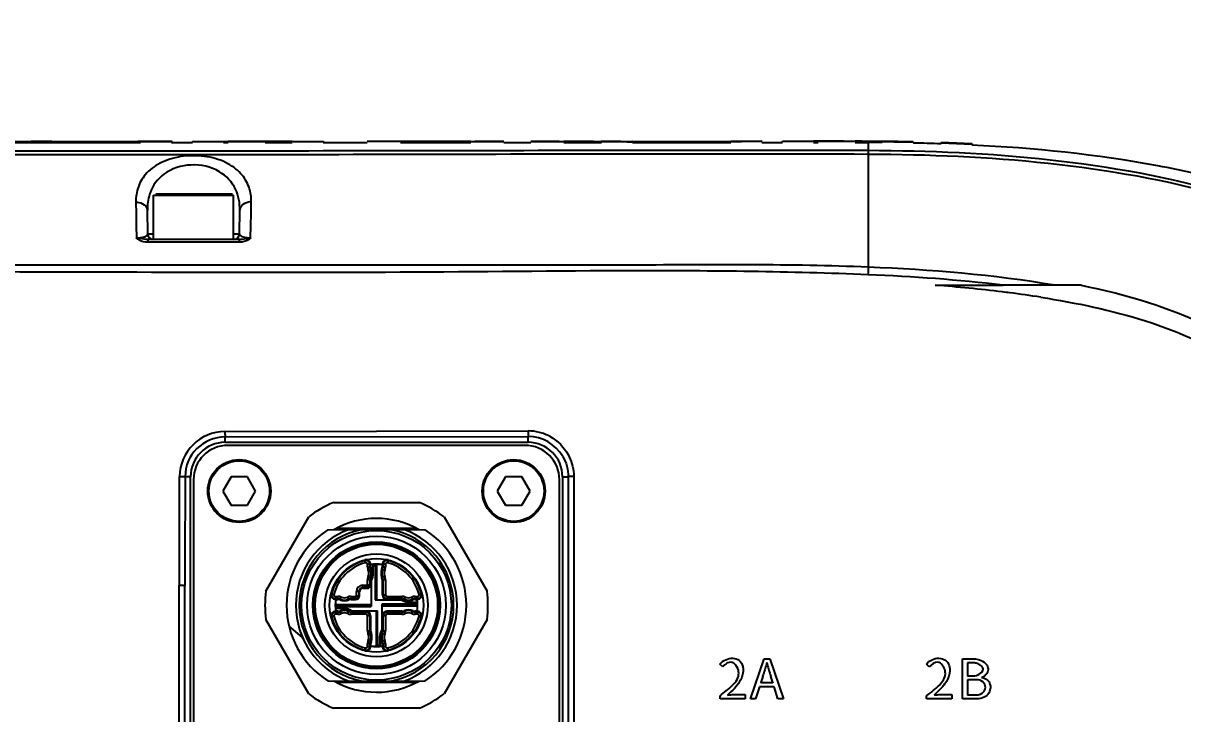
# Model space of a CAD drawing. Header units: millimetres. Extents: x 5828 to 6704, y 123 to 421.
# Drawn here: x 6415.59 to 6422.35, y 198.94 to 202.97 of the extents above; entities that cross this region are included whole.
import ezdxf
from ezdxf import colors
from ezdxf.entities.mleader import LeaderData, LeaderLine
from ezdxf.math import Vec2, Vec3

# ---------------------------------------------------------------- set-up
doc = ezdxf.new("R2010")
doc.units = ezdxf.units.MM
for name, color, linetype in [('外形图', 7, 'Continuous'), ('多重引线', 7, 'Continuous'), ('尺寸标注', 7, 'Continuous')]:
    doc.layers.add(name, color=color, linetype=linetype)
doc.styles.add('微软雅黑', font='msyh.ttc', dxfattribs={"height": 1.5})
doc.dimstyles.new('尺寸标注_1_15比例', dxfattribs={"dimtxt": 1.5, "dimasz": 1.25, "dimexe": 0.5, "dimexo": 0.4, "dimgap": 0.5, "dimtad": 1, "dimdec": 1, "dimlfac": 15, "dimdsep": 46, "dimtxsty": '微软雅黑', "dimcen": 0.09, "dimadec": 0, "dimazin": 0, "dimtp": 0.01, "dimtm": 0.01, "dimtfac": 1, "dimtdec": 1, "dimtofl": 0, "dimtmove": 0, "dimatfit": 3, "dimfxl": 1, "dimtolj": 1, "dimarcsym": 0})

# ---------------------------------------------------------------- blocks, each defined once
blk = doc.blocks.new('*D947')
at = {"layer": 'Defpoints', "color": 0}
for p in [(6399.9777, 202.2806), (6416.5734, 202.2806), (6416.5224, 194.271)]:
    blk.add_point(p, dxfattribs=at)
at = {"layer": '尺寸标注', "color": 0, "lineweight": -2}
for p, q in [((6416.1734, 202.2806), (6399.4777, 202.2806)), ((6399.9777, 195.521), (6399.9777, 201.0306)), ((6416.1224, 194.271), (6399.4777, 194.271))]:
    blk.add_line(p, q, dxfattribs=at)
at = {"layer": '尺寸标注', "color": 0}
for points in [[(6400.1861, 201.0306), (6399.7694, 201.0306), (6399.9777, 202.2806)], [(6399.7694, 195.521), (6400.1861, 195.521), (6399.9777, 194.271)]]:
    blk.add_solid(points, dxfattribs=at)
at = {"layer": '尺寸标注', "color": 0, "insert": (6398.6987, 198.2758), "char_height": 1.5, "attachment_point": 5, "rotation": 90, "style": '微软雅黑'}
blk.add_mtext('\\A1;\\A1;120', dxfattribs=at)

msp = doc.modelspace()

# ---------------------------------------------------------------- linework, layer by layer
at = {"layer": '外形图'}
for p, q in [((6415.5379, 202.2764), (6416.2714, 202.2765)), ((6416.2714, 202.2831), (6416.4515, 202.2832)), ((6416.4515, 202.2765), (6416.5734, 202.2765)), ((6416.5734, 202.2806), (6416.5734, 202.2832)), ((6416.5734, 202.2832), (6416.9968, 202.2832)), ((6416.7553, 202.2806), (6416.5734, 202.2806)), ((6416.7553, 202.2832), (6416.7553, 202.2806)), ((6416.7553, 202.2765), (6416.7823, 202.2765)), ((6416.9968, 202.2766), (6417.1546, 202.2766)), ((6417.1593, 202.2811), (6417.0337, 202.2823)), ((6417.1546, 202.2832), (6417.3365, 202.2833)), ((6417.1546, 202.2829), (6417.1546, 202.2832)), ((6417.3365, 202.2807), (6417.2376, 202.2807)), ((6417.3365, 202.2833), (6417.3365, 202.2807)), ((6417.3365, 202.2766), (6417.5917, 202.2766)), ((6417.5917, 202.2833), (6417.8021, 202.2833)), ((6417.7864, 202.2833), (6417.8305, 202.2832)), ((6418.0812, 202.2832), (6417.7864, 202.2832)), ((6417.7864, 202.2766), (6418.0599, 202.2766)), ((6417.8021, 202.2833), (6417.8305, 202.2832)), ((6417.8305, 202.2832), (6417.8747, 202.2829)), ((6417.8747, 202.2829), (6417.9188, 202.2824)), ((6418.1683, 202.2807), (6417.9647, 202.2807)), ((6418.0599, 202.2766), (6418.1963, 202.2766)), ((6418.1962, 202.2813), (6418.1683, 202.2807)), ((6418.1962, 202.2812), (6418.1683, 202.2807)), ((6418.1963, 202.2832), (6418.3892, 202.2832)), ((6418.3892, 202.2765), (6418.5459, 202.2764)), ((6418.5459, 202.2831), (6418.7388, 202.283)), ((6418.7388, 202.2763), (6418.9581, 202.2763)), ((6418.9704, 202.2804), (6418.7668, 202.2805)), ((6419.0702, 202.2815), (6418.956, 202.2829)), ((6418.9581, 202.2829), (6419.1385, 202.2829)), ((6419.0784, 202.2829), (6419.1385, 202.2829)), ((6419.6305, 202.2825), (6419.7157, 202.2834)), ((6419.7116, 202.2835), (6419.8929, 202.2837)), ((6419.8941, 202.2837), (6419.7746, 202.2821)), ((6419.8929, 202.277), (6420.013, 202.2772)), ((6419.9329, 202.2771), (6420.013, 202.2772)), ((6420.013, 202.2838), (6420.1343, 202.2839)), ((6420.013, 202.2813), (6420.013, 202.2838)), ((6420.1949, 202.2813), (6420.013, 202.2813)), ((6420.0737, 202.2839), (6420.1343, 202.2839)), ((6420.1343, 202.2839), (6420.1949, 202.2838)), ((6420.1949, 202.2838), (6420.1949, 202.2813)), ((6420.2218, 202.2838), (6420.1949, 202.2838)), ((6420.1949, 202.2772), (6420.2218, 202.2772)), ((6420.2218, 202.2838), (6420.4364, 202.2834)), ((6420.5139, 202.2818), (6420.4169, 202.2829)), ((6420.4363, 202.2768), (6420.5138, 202.2765)), ((6420.488, 202.2766), (6420.5138, 202.2765)), ((6420.5138, 202.2752), (6420.5136, 202.2289)), ((6420.5138, 202.2831), (6420.5139, 202.2818)), ((6420.5138, 202.2765), (6420.5138, 202.2764)), ((6420.7762, 202.2799), (6420.7762, 202.2773)), ((6420.9378, 202.2728), (6420.9378, 202.2755)), ((6421.1185, 202.268), (6421.1185, 202.2653)), ((6420.5138, 202.2071), (6420.5138, 201.549)), ((6422.2006, 202.1403), (6422.2006, 202.1403)), ((6416.244, 201.9283), (6416.2451, 201.8614)), ((6416.3471, 201.7098), (6416.3471, 201.9698)), ((6416.3471, 201.9698), (6416.8138, 201.9698)), ((6416.3611, 201.9765), (6416.8071, 201.9765)), ((6416.8138, 201.7098), (6416.8138, 201.9698)), ((6416.9155, 201.8622), (6416.9167, 201.9297)), ((6416.2451, 201.8614), (6416.2462, 201.7921)), ((6416.3132, 201.7426), (6416.3108, 201.8798)), ((6416.8477, 201.7426), (6416.8501, 201.881)), ((6416.9142, 201.7924), (6416.9155, 201.8622)), ((6416.2462, 201.7921), (6416.2474, 201.7205)), ((6416.9129, 201.7203), (6416.9142, 201.7924)), ((6416.3132, 201.7426), (6416.3471, 201.7426)), ((6416.8138, 201.7426), (6416.8477, 201.7426)), ((6416.3465, 201.6946), (6416.3136, 201.6946)), ((6416.3465, 201.6946), (6416.3136, 201.6946)), ((6416.8468, 201.7098), (6416.3139, 201.7098)), ((6416.8144, 201.6948), (6416.3465, 201.6946)), ((6416.8466, 201.6948), (6416.8144, 201.6948)), ((6416.8466, 201.6948), (6416.8144, 201.6948)), ((6420.9043, 201.4431), (6421.2997, 201.4431)), ((6421.7548, 201.4431), (6421.2997, 201.4431)), ((6416.7635, 200.5901), (6418.5302, 200.5935)), ((6416.7638, 200.5584), (6418.5304, 200.5602)), ((6416.7638, 200.5271), (6416.7638, 200.5584)), ((6416.7638, 200.5271), (6418.5304, 200.5271)), ((6418.5132, 200.5092), (6416.7799, 200.5092)), ((6418.5304, 200.5271), (6418.5304, 200.5602)), ((6416.4975, 199.6931), (6416.4976, 200.3274)), ((6416.5632, 200.3265), (6416.5311, 200.3265)), ((6416.5632, 197.2265), (6416.5632, 200.3265)), ((6416.5799, 200.3092), (6416.5799, 197.2426)), ((6416.7987, 200.3254), (6416.7509, 200.2426)), ((6416.8944, 200.3254), (6416.7987, 200.3254)), ((6416.9422, 200.2426), (6416.8944, 200.3254)), ((6418.3987, 200.3254), (6418.3509, 200.2426)), ((6418.4944, 200.3254), (6418.3987, 200.3254)), ((6418.5422, 200.2426), (6418.4944, 200.3254)), ((6418.7132, 197.2426), (6418.7132, 200.3092)), ((6418.731, 200.3265), (6418.731, 197.2265)), ((6418.731, 200.3265), (6418.7643, 200.3265)), ((6418.7644, 200.3265), (6418.7643, 197.2265)), ((6416.7509, 200.2426), (6416.7987, 200.1597)), ((6416.8944, 200.1597), (6416.9422, 200.2426)), ((6418.3509, 200.2426), (6418.3987, 200.1597)), ((6418.4944, 200.1597), (6418.5422, 200.2426)), ((6417.3965, 200.1759), (6417.8965, 200.1759)), ((6416.7987, 200.1597), (6416.8944, 200.1597)), ((6418.3987, 200.1597), (6418.4944, 200.1597)), ((6417.0019, 199.6594), (6417.2519, 200.0924)), ((6418.0411, 200.0924), (6418.2911, 199.6594)), ((6417.3631, 200.0168), (6417.6465, 200.0192)), ((6417.4137, 200.0259), (6417.8794, 200.0259)), ((6417.6465, 200.0192), (6417.93, 200.0168)), ((6417.5824, 199.8242), (6417.5782, 199.8406)), ((6417.7149, 199.8406), (6417.7106, 199.8242)), ((6417.5946, 199.8008), (6417.5946, 199.8147)), ((6417.6115, 199.8147), (6417.5946, 199.8147)), ((6417.5946, 199.8008), (6417.6123, 199.8008)), ((6417.5985, 199.7815), (6417.6148, 199.7883)), ((6417.6079, 199.8147), (6417.6079, 199.8008)), ((6417.6115, 199.8147), (6417.6115, 199.8008)), ((6417.6117, 199.8132), (6417.6121, 199.8128)), ((6417.6121, 199.8128), (6417.6123, 199.8127)), ((6417.6123, 199.8008), (6417.6123, 199.8127)), ((6417.6275, 199.7626), (6417.6275, 199.8092)), ((6417.6275, 199.8092), (6417.6492, 199.8092)), ((6417.6275, 199.7626), (6417.6281, 199.7626)), ((6417.6281, 199.7626), (6417.6281, 199.8092)), ((6417.6399, 199.8092), (6417.6399, 199.6076)), ((6417.6492, 199.6076), (6417.6492, 199.8092)), ((6417.6782, 199.7883), (6417.6946, 199.7815)), ((6417.6808, 199.8127), (6417.6813, 199.8132)), ((6417.6808, 199.8127), (6417.6808, 199.8008)), ((6417.6808, 199.8008), (6417.6985, 199.8008)), ((6417.6815, 199.8008), (6417.6815, 199.8147)), ((6417.6985, 199.8147), (6417.6815, 199.8147)), ((6417.6851, 199.8008), (6417.6851, 199.8147)), ((6417.6985, 199.8147), (6417.6985, 199.8008)), ((6416.5299, 197.2265), (6416.5299, 199.6923)), ((6417.5665, 199.6928), (6417.5665, 199.6751)), ((6417.5665, 199.6928), (6417.5915, 199.6928)), ((6417.5915, 199.6751), (6417.5915, 199.6928)), ((6417.5946, 199.6959), (6417.5946, 199.7243)), ((6417.6123, 199.7243), (6417.5946, 199.7243)), ((6417.5946, 199.6959), (6417.6123, 199.6959)), ((6417.5985, 199.7437), (6417.6148, 199.7368)), ((6417.6079, 199.7243), (6417.6079, 199.6959)), ((6417.6115, 199.7243), (6417.6115, 199.6959)), ((6417.6123, 199.6959), (6417.6123, 199.7243)), ((6417.6149, 199.7221), (6417.6149, 199.5692)), ((6417.6946, 199.7437), (6417.6782, 199.7368)), ((6417.6808, 199.7243), (6417.6808, 199.6376)), ((6417.6985, 199.7243), (6417.6808, 199.7243)), ((6417.6815, 199.6376), (6417.6815, 199.7243)), ((6417.6851, 199.6376), (6417.6851, 199.7243)), ((6417.6985, 199.7243), (6417.6985, 199.6376)), ((6417.3819, 199.6442), (6417.3983, 199.64)), ((6417.4077, 199.6278), (6417.4077, 199.6109)), ((6417.4077, 199.6278), (6417.4216, 199.6278)), ((6417.4216, 199.6101), (6417.4216, 199.6278)), ((6417.4341, 199.6076), (6417.441, 199.624)), ((6417.4788, 199.624), (6417.4856, 199.6076)), ((6417.4981, 199.6278), (6417.4981, 199.6101)), ((6417.4981, 199.6278), (6417.5265, 199.6278)), ((6417.5265, 199.6101), (6417.5265, 199.6278)), ((6417.5296, 199.6309), (6417.5296, 199.6559)), ((6417.5473, 199.6559), (6417.5296, 199.6559)), ((6417.5296, 199.6309), (6417.5473, 199.6309)), ((6417.5429, 199.6559), (6417.5429, 199.6309)), ((6417.5465, 199.6559), (6417.5465, 199.6309)), ((6417.5473, 199.6309), (6417.5473, 199.6559)), ((6417.5915, 199.6795), (6417.5665, 199.6795)), ((6417.5915, 199.6759), (6417.5665, 199.6759)), ((6417.5665, 199.6751), (6417.5915, 199.6751)), ((6417.6808, 199.6376), (6417.6985, 199.6376)), ((6417.7082, 199.6278), (6417.7082, 199.6101)), ((6417.7082, 199.6278), (6417.7949, 199.6278)), ((6417.7949, 199.6101), (6417.7949, 199.6278)), ((6417.8075, 199.6076), (6417.8143, 199.624)), ((6417.8521, 199.624), (6417.8589, 199.6076)), ((6417.8715, 199.6278), (6417.8715, 199.6101)), ((6417.8715, 199.6278), (6417.8854, 199.6278)), ((6417.8854, 199.6109), (6417.8854, 199.6278)), ((6417.8948, 199.64), (6417.9112, 199.6442)), ((6417.4216, 199.6145), (6417.4077, 199.6145)), ((6417.4216, 199.6109), (6417.4077, 199.6109)), ((6417.4098, 199.6101), (6417.4093, 199.6107)), ((6417.4098, 199.6101), (6417.4216, 199.6101)), ((6417.4132, 199.5786), (6417.4132, 199.5569)), ((6417.6149, 199.5786), (6417.4132, 199.5786)), ((6417.4132, 199.5692), (6417.6149, 199.5692)), ((6417.4599, 199.5575), (6417.4132, 199.5575)), ((6417.4599, 199.5569), (6417.4132, 199.5569)), ((6417.4599, 199.5569), (6417.4599, 199.5575)), ((6417.5265, 199.6145), (6417.4981, 199.6145)), ((6417.5265, 199.6109), (6417.4981, 199.6109)), ((6417.4981, 199.6101), (6417.5265, 199.6101)), ((6417.6399, 199.6076), (6417.7927, 199.6076)), ((6417.6782, 199.5826), (6417.6782, 199.4297)), ((6417.8799, 199.5826), (6417.6782, 199.5826)), ((6417.6782, 199.5732), (6417.8799, 199.5732)), ((6417.7949, 199.6145), (6417.7082, 199.6145)), ((6417.7949, 199.6109), (6417.7082, 199.6109)), ((6417.7082, 199.6101), (6417.7949, 199.6101)), ((6417.8332, 199.5949), (6417.8332, 199.5943)), ((6417.8332, 199.5949), (6417.8799, 199.5949)), ((6417.8332, 199.5943), (6417.8799, 199.5943)), ((6417.8854, 199.6145), (6417.8715, 199.6145)), ((6417.8854, 199.6109), (6417.8715, 199.6109)), ((6417.8715, 199.6101), (6417.8833, 199.6101)), ((6417.8799, 199.5949), (6417.8799, 199.5732)), ((6417.8835, 199.6103), (6417.8833, 199.6101)), ((6417.8838, 199.6107), (6417.8835, 199.6103)), ((6417.2519, 199.0594), (6417.0019, 199.4924)), ((6417.3983, 199.5118), (6417.3819, 199.5076)), ((6417.4077, 199.5409), (6417.4077, 199.524)), ((6417.4077, 199.5409), (6417.4216, 199.5409)), ((6417.4077, 199.5373), (6417.4216, 199.5373)), ((6417.4216, 199.524), (6417.4077, 199.524)), ((6417.4093, 199.5411), (6417.4096, 199.5415)), ((6417.4096, 199.5415), (6417.4098, 199.5417)), ((6417.4216, 199.5417), (6417.4098, 199.5417)), ((6417.4216, 199.524), (6417.4216, 199.5417)), ((6417.441, 199.5278), (6417.4341, 199.5442)), ((6417.4788, 199.5278), (6417.4856, 199.5442)), ((6417.4981, 199.5417), (6417.4981, 199.524)), ((6417.5849, 199.5417), (6417.4981, 199.5417)), ((6417.4981, 199.5409), (6417.5849, 199.5409)), ((6417.4981, 199.5373), (6417.5849, 199.5373)), ((6417.5849, 199.524), (6417.4981, 199.524)), ((6417.5003, 199.5442), (6417.6532, 199.5442)), ((6417.5849, 199.524), (6417.5849, 199.5417)), ((6417.5946, 199.4275), (6417.5946, 199.5142)), ((6417.6123, 199.5142), (6417.5946, 199.5142)), ((6417.6079, 199.5142), (6417.6079, 199.4275)), ((6417.6115, 199.5142), (6417.6115, 199.4275)), ((6417.6123, 199.4275), (6417.6123, 199.5142)), ((6417.6439, 199.5442), (6417.6439, 199.3426)), ((6417.6532, 199.3426), (6417.6532, 199.5442)), ((6417.6808, 199.5142), (6417.6808, 199.4275)), ((6417.6985, 199.5142), (6417.6808, 199.5142)), ((6417.6815, 199.4275), (6417.6815, 199.5142)), ((6417.6851, 199.4275), (6417.6851, 199.5142)), ((6417.6985, 199.5142), (6417.6985, 199.4275)), ((6417.7082, 199.5417), (6417.7082, 199.524)), ((6417.7949, 199.5417), (6417.7082, 199.5417)), ((6417.7082, 199.5409), (6417.7949, 199.5409)), ((6417.7082, 199.5373), (6417.7949, 199.5373)), ((6417.7949, 199.524), (6417.7082, 199.524)), ((6417.7949, 199.524), (6417.7949, 199.5417)), ((6417.8143, 199.5278), (6417.8075, 199.5442)), ((6417.8521, 199.5278), (6417.8589, 199.5442)), ((6417.8715, 199.5417), (6417.8715, 199.524)), ((6417.8833, 199.5417), (6417.8715, 199.5417)), ((6417.8715, 199.5409), (6417.8854, 199.5409)), ((6417.8715, 199.5373), (6417.8854, 199.5373)), ((6417.8854, 199.524), (6417.8715, 199.524)), ((6417.8833, 199.5417), (6417.8838, 199.5411)), ((6417.8854, 199.524), (6417.8854, 199.5409)), ((6417.9112, 199.5076), (6417.8948, 199.5118)), ((6418.2911, 199.4924), (6418.0411, 199.0594)), ((6417.1366, 199.4548), (6417.2117, 199.3895)), ((6417.5946, 199.4275), (6417.6123, 199.4275)), ((6417.6808, 199.4275), (6417.6985, 199.4275)), ((6417.5985, 199.4081), (6417.6148, 199.415)), ((6417.5985, 199.3703), (6417.6148, 199.3635)), ((6417.665, 199.3892), (6417.665, 199.3426)), ((6417.6655, 199.3892), (6417.665, 199.3892)), ((6417.6655, 199.3892), (6417.6655, 199.3426)), ((6417.6782, 199.415), (6417.6946, 199.4081)), ((6417.6946, 199.3703), (6417.6782, 199.3635)), ((6417.5782, 199.3112), (6417.5824, 199.3276)), ((6417.5946, 199.3371), (6417.5946, 199.351)), ((6417.6123, 199.351), (6417.5946, 199.351)), ((6417.5946, 199.3371), (6417.6115, 199.3371)), ((6417.6079, 199.351), (6417.6079, 199.3371)), ((6417.6115, 199.351), (6417.6115, 199.3371)), ((6417.6123, 199.3391), (6417.6117, 199.3386)), ((6417.6123, 199.3391), (6417.6123, 199.351)), ((6417.6439, 199.3426), (6417.6655, 199.3426)), ((6417.6808, 199.351), (6417.6808, 199.3391)), ((6417.6985, 199.351), (6417.6808, 199.351)), ((6417.6809, 199.339), (6417.6808, 199.3391)), ((6417.6813, 199.3386), (6417.6809, 199.339)), ((6417.6815, 199.3371), (6417.6815, 199.351)), ((6417.6815, 199.3371), (6417.6985, 199.3371)), ((6417.6851, 199.3371), (6417.6851, 199.351)), ((6417.6985, 199.351), (6417.6985, 199.3371)), ((6417.7106, 199.3276), (6417.7149, 199.3112)), ((6419.6648, 199.2167), (6419.6479, 199.2332)), ((6419.8271, 199.0298), (6419.9063, 199.2631)), ((6419.9063, 199.2631), (6419.9065, 199.2624)), ((6419.9063, 199.2631), (6419.9282, 199.2631)), ((6419.9222, 199.2416), (6419.9224, 199.2408)), ((6419.9282, 199.2631), (6419.9391, 199.2631)), ((6419.9391, 199.2631), (6420.0184, 199.0298)), ((6419.9391, 199.2631), (6419.9393, 199.2624)), ((6420.8693, 199.2167), (6420.8525, 199.2332)), ((6421.0625, 199.0298), (6421.0625, 199.2631)), ((6421.0625, 199.2631), (6421.0626, 199.2624)), ((6421.0625, 199.2631), (6421.1088, 199.2631)), ((6421.0921, 199.2399), (6421.0921, 199.1638)), ((6421.1161, 199.2399), (6421.0921, 199.2399)), ((6421.1088, 199.2631), (6421.1319, 199.2631)), ((6421.1281, 199.2399), (6421.1161, 199.2399)), ((6421.1319, 199.2631), (6421.132, 199.2624)), ((6419.7564, 199.1964), (6419.7562, 199.1972)), ((6419.8984, 199.1603), (6419.8907, 199.1365)), ((6419.9576, 199.1247), (6419.9464, 199.1603)), ((6420.9617, 199.1931), (6420.9615, 199.1938)), ((6421.0921, 199.1638), (6421.0922, 199.1631)), ((6421.0921, 199.1638), (6421.1152, 199.1638)), ((6421.1152, 199.1638), (6421.1268, 199.1638)), ((6421.1268, 199.1638), (6421.1269, 199.1631)), ((6421.1739, 199.1546), (6421.1741, 199.1539)), ((6421.183, 199.2044), (6421.1829, 199.2051)), ((6417.3631, 199.135), (6417.6465, 199.1326)), ((6417.8794, 199.1259), (6417.4137, 199.1259)), ((6417.6465, 199.1326), (6417.93, 199.135)), ((6419.8796, 199.1011), (6419.857, 199.0298)), ((6419.908, 199.1011), (6419.8796, 199.1011)), ((6419.8907, 199.1365), (6419.8869, 199.1247)), ((6419.8869, 199.1247), (6419.8871, 199.1239)), ((6419.8869, 199.1247), (6419.934, 199.1247)), ((6419.9649, 199.1011), (6419.908, 199.1011)), ((6419.934, 199.1247), (6419.9576, 199.1247)), ((6419.9576, 199.1247), (6419.9578, 199.1239)), ((6419.9872, 199.0298), (6419.9649, 199.1011)), ((6421.0921, 199.1412), (6421.0921, 199.0534)), ((6421.1328, 199.1412), (6421.0921, 199.1412)), ((6421.196, 199.1041), (6421.1959, 199.1048)), ((6419.6492, 199.0298), (6419.6492, 199.047)), ((6419.6492, 199.047), (6419.6494, 199.0463)), ((6419.6931, 199.0298), (6419.6492, 199.0298)), ((6419.6931, 199.0527), (6419.6933, 199.052)), ((6419.7959, 199.0298), (6419.6931, 199.0298)), ((6419.7313, 199.055), (6419.7315, 199.0542)), ((6419.7313, 199.055), (6419.7959, 199.055)), ((6419.7959, 199.055), (6419.7959, 199.0298)), ((6419.857, 199.0298), (6419.8271, 199.0298)), ((6420.0184, 199.0298), (6419.9872, 199.0298)), ((6420.8537, 199.0298), (6420.8537, 199.047)), ((6420.8537, 199.047), (6420.8539, 199.0463)), ((6420.8977, 199.0298), (6420.8537, 199.0298)), ((6420.8977, 199.0527), (6420.8978, 199.052)), ((6421.0005, 199.0298), (6420.8977, 199.0298)), ((6420.9359, 199.055), (6420.936, 199.0542)), ((6420.9359, 199.055), (6421.0005, 199.055)), ((6421.0005, 199.055), (6421.0005, 199.0298)), ((6421.0873, 199.0298), (6421.0625, 199.0298)), ((6421.137, 199.0298), (6421.0873, 199.0298)), ((6421.0921, 199.0534), (6421.0922, 199.0527)), ((6421.0921, 199.0534), (6421.1193, 199.0534)), ((6421.1193, 199.0534), (6421.1328, 199.0534)), ((6421.1328, 199.0534), (6421.1329, 199.0529)), ((6417.8965, 198.9759), (6417.3965, 198.9759))]:
    msp.add_line(p, q, dxfattribs=at)
for points in [[(6419.0702, 202.2815), (6418.9773, 202.2825), (6418.9581, 202.2829)], [(6419.6305, 202.2825), (6419.6837, 202.283), (6419.7124, 202.2833), (6419.7116, 202.2835)], [(6419.7116, 202.2835), (6419.7721, 202.2836), (6419.8325, 202.2836)], [(6419.8929, 202.2837), (6419.8701, 202.2832), (6419.7746, 202.2821)], [(6420.1949, 202.2813), (6420.1343, 202.2813), (6420.0737, 202.2813), (6420.013, 202.2813)], [(6420.2218, 202.2838), (6420.2934, 202.2837), (6420.3649, 202.2836), (6420.4364, 202.2834)]]:
    msp.add_lwpolyline(points, dxfattribs=at)
for centre, radius in [((6416.8465, 200.2426), 0.1833), ((6416.8465, 200.2426), 0.1767), ((6418.4465, 200.2426), 0.1833), ((6418.4465, 200.2426), 0.1767), ((6417.6465, 199.5759), 0.4367), ((6417.6465, 199.5759), 0.4042), ((6417.6465, 199.5759), 0.3706), ((6417.6465, 199.5759), 0.3661), ((6417.6465, 199.5759), 0.3633), ((6417.6465, 199.5759), 0.3567), ((6417.6465, 199.5759), 0.3), ((6417.6465, 199.5759), 0.2733)]:
    msp.add_circle(centre, radius, dxfattribs=at)
for centre, radius, start, end in [((6416.0442, 146.4205), 55.8627, 90.29675, 90.42159), ((6415.981, 251.1699), 48.8895, 269.59239, 270.20931), ((6416.787, 169.7206), 32.5626, 89.56584, 90.0082), ((6417.0012, 169.4902), 32.793, 89.73194, 90.00771), ((6417.5919, 191.8148), 10.4684, 89.15584, 90.00107), ((6417.5919, 191.8151), 10.4681, 88.73322, 89.15582), ((6418.0535, 191.8089), 10.4744, 90.73641, 91.25884), ((6418.1939, 191.8275), 10.4558, 90.40967, 91.25603), ((6418.1938, 191.8366), 10.4466, 89.9862, 90.40959), ((6418.3859, 192.7817), 9.5014, 89.97985, 91.14347), ((6418.5417, 192.7249), 9.5582, 89.09284, 89.97479), ((6418.5411, 192.6794), 9.6037, 88.65326, 89.09316), ((6418.7344, 191.6825), 10.6005, 89.1428, 89.97668), ((6418.7337, 191.6251), 10.6579, 88.72736, 89.14315), ((6419.3498, 236.1404), 33.86, 269.52695, 269.78833), ((6419.3848, 248.4589), 46.1786, 269.80138, 270.04937), ((6419.3892, 245.6783), 43.398, 270.04668, 270.30513), ((6419.4322, 237.4832), 35.2028, 270.30614, 270.55729), ((6420.2033, 177.8506), 24.4332, 89.49909, 89.95653), ((6420.3661, 179.1438), 23.1397, 89.63416, 89.82591), ((6420.445, 191.4661), 10.8172, 89.20946, 89.63548), ((6420.451, 186.7034), 15.5732, 89.47316, 89.76874), ((6420.3755, 191.607), 10.6758, 88.8012, 89.25738), ((6420.4634, 187.5348), 14.7484, 88.7848, 89.49175), ((6420.4713, 188.0747), 14.2058, 88.77008, 89.16885), ((6420.4899, 188.8262), 13.45, 88.09265, 88.78105), ((6420.5382, 190.3396), 11.9425, 87.21498, 88.08245), ((6420.5372, 190.391), 11.8885, 87.19743, 88.06881), ((6421.132, 196.3782), 5.8604, 75.11792, 79.49425), ((6416.683, 201.939), 0.2334, 14.11029, 16.16265), ((6416.5653, 201.8967), 0.2535, 160.25492, 162.03384), ((6416.3465, 201.7431), 0.0333, 181, 270), ((6416.8144, 201.7431), 0.0333, 270, 359), ((6418.0058, 201.6847), 1.6922, 179.3863, 179.66549), ((6418.7953, 201.6848), 1.9488, 179.46775, 179.70703), ((6427.8222, 201.202), 7.3167, 177.28138, 177.62747), ((6420.2772, 193.0449), 8.4217, 83.0566, 85.72975), ((6420.4254, 194.3348), 7.1233, 82.63827, 82.98528), ((6420.5019, 194.9119), 6.5411, 81.05631, 82.65536), ((6416.7642, 200.3251), 0.265, 90.16213, 179.50994), ((6418.5302, 200.3251), 0.2684, 75.67281, 90.00616), ((6418.5302, 200.3262), 0.2673, 61.24778, 75.61357), ((6416.7641, 200.3253), 0.2331, 90.0909, 179.7179), ((6416.7638, 200.3265), 0.2006, 90, 180), ((6416.7799, 200.3092), 0.2, 90, 180), ((6418.5132, 200.3092), 0.2, 0, 90), ((6418.5306, 200.3264), 0.2338, 30.46895, 90.04233), ((6418.5304, 200.3265), 0.2006, 0, 90), ((6592.5749, 199.6756), 176.045, 179.788173, 179.994574), ((6417.6465, 199.5759), 0.65, 112.61986, 127.38014), ((6417.6465, 199.5759), 0.65, 52.61986, 67.38014), ((6417.6465, 199.5759), 0.5067, 60.54173, 119.46172), ((6417.6465, 199.5759), 0.5241, 122.73976, 237.26018), ((6417.6465, 199.5759), 0.47, 109.89929, 250.1006), ((6417.6465, 199.5759), 0.45, 100.3872, 259.61273), ((6417.6465, 199.5759), 0.45, 280.38725, 79.61279), ((6417.6465, 199.5759), 0.47, 289.89942, 70.10063), ((6417.6465, 199.5759), 0.5241, 302.73982, 57.26018), ((6417.6465, 199.5759), 0.2697, 104.47751, 165.52249), ((6417.5849, 199.8147), 0.0267, 0, 104.47751), ((6417.5849, 199.8147), 0.0231, 0, 104.47751), ((6417.7082, 199.8147), 0.0267, 75.52249, 180), ((6417.7082, 199.8147), 0.0231, 75.52249, 180), ((6417.6465, 199.5759), 0.2697, 14.47751, 75.52249), ((6417.6465, 199.5759), 0.2564, 104.47751, 165.52249), ((6417.5849, 199.8147), 0.00973, 0, 104.47751), ((6417.6449, 199.8008), 0.0503, 180, 202.65829), ((6417.5532, 199.7626), 0.0491, 337.34171, 22.65829), ((6417.6449, 199.8008), 0.0369, 180, 202.65829), ((6417.5532, 199.7626), 0.0624, 337.34171, 22.65829), ((6417.6465, 199.5759), 0.24, 81.61446, 98.38554), ((6417.6449, 199.8008), 0.0333, 180, 202.65829), ((6417.6465, 199.5759), 0.2398, 81.65259, 98.34741), ((6417.6465, 199.5759), 0.2392, 81.77563, 98.22437), ((6417.6449, 199.8008), 0.0326, 180, 202.65829), ((6417.5532, 199.7626), 0.066, 337.34171, 22.65829), ((6417.5532, 199.7626), 0.0668, 337.34171, 22.65829), ((6417.5565, 199.7626), 0.0716, 324.61103, 0), ((6417.5565, 199.7626), 0.071, 325.25058, 0), ((6417.7399, 199.7626), 0.0668, 157.34171, 202.65829), ((6417.7399, 199.7626), 0.066, 157.34171, 202.65829), ((6417.7399, 199.7626), 0.0624, 157.34171, 202.65829), ((6417.6482, 199.8008), 0.0326, 337.34171, 0), ((6417.6482, 199.8008), 0.0333, 337.34171, 0), ((6417.6482, 199.8008), 0.0369, 337.34171, 0), ((6417.7399, 199.7626), 0.0491, 157.34171, 202.65829), ((6417.6482, 199.8008), 0.0503, 337.34171, 0), ((6417.7082, 199.8147), 0.00973, 75.52249, 180), ((6417.6465, 199.5759), 0.2564, 14.47751, 75.52249), ((6417.5665, 199.6559), 0.0369, 90, 180), ((6417.5915, 199.6959), 0.0208, 270, 0), ((6417.5915, 199.6959), 0.02, 270, 0), ((6417.5915, 199.6959), 0.0164, 270, 0), ((6417.5915, 199.6959), 0.00306, 270, 0), ((6417.6449, 199.7243), 0.0503, 157.34171, 180), ((6417.6449, 199.7243), 0.0369, 157.34171, 180), ((6417.6449, 199.7243), 0.0333, 157.34171, 180), ((6417.6449, 199.7243), 0.0326, 157.34171, 180), ((6417.6482, 199.7243), 0.0326, 0, 22.65829), ((6417.6482, 199.7243), 0.0333, 0, 22.65829), ((6417.6482, 199.7243), 0.0369, 0, 22.65829), ((6417.6482, 199.7243), 0.0503, 0, 22.65829), ((6417.6465, 199.5759), 0.65, 172.61986, 187.38014), ((6417.4077, 199.6376), 0.0267, 165.52249, 270), ((6417.4077, 199.6376), 0.0231, 165.52249, 270), ((6417.4077, 199.6376), 0.00973, 165.52249, 270), ((6417.4216, 199.5776), 0.0503, 67.34171, 90), ((6417.4599, 199.6692), 0.0491, 247.34171, 292.65829), ((6417.4981, 199.5776), 0.0503, 90, 112.65829), ((6417.5265, 199.6309), 0.0208, 270, 0), ((6417.5265, 199.6309), 0.02, 270, 0), ((6417.5265, 199.6309), 0.0164, 270, 0), ((6417.5265, 199.6309), 0.00306, 270, 0), ((6417.5665, 199.6559), 0.0236, 90, 180), ((6417.5665, 199.6559), 0.02, 90, 180), ((6417.5665, 199.6559), 0.0192, 90, 180), ((6417.7082, 199.6376), 0.0274, 180, 270), ((6417.7082, 199.6376), 0.0267, 180, 270), ((6417.7082, 199.6376), 0.0231, 180, 270), ((6417.7082, 199.6376), 0.00973, 180, 270), ((6417.7949, 199.5776), 0.0503, 67.34171, 90), ((6417.8332, 199.6692), 0.0491, 247.34171, 292.65829), ((6417.8715, 199.5776), 0.0503, 90, 112.65829), ((6417.8854, 199.6376), 0.0267, 270, 14.47751), ((6417.8854, 199.6376), 0.0231, 270, 14.47751), ((6417.8854, 199.6376), 0.00973, 270, 14.47751), ((6417.6465, 199.5759), 0.65, 352.61986, 7.38014), ((6417.6465, 199.5759), 0.24, 171.61446, 188.38554), ((6417.6465, 199.5759), 0.2398, 171.65259, 188.34741), ((6417.6465, 199.5759), 0.2392, 171.77563, 188.22437), ((6417.4216, 199.5776), 0.0369, 67.34171, 90), ((6417.4216, 199.5776), 0.0333, 67.34171, 90), ((6417.4216, 199.5776), 0.0326, 67.34171, 90), ((6417.4599, 199.6692), 0.0668, 247.34171, 292.65829), ((6417.4599, 199.6692), 0.066, 247.34171, 292.65829), ((6417.4599, 199.6692), 0.0624, 247.34171, 292.65829), ((6417.4599, 199.4859), 0.0716, 54.61103, 90), ((6417.4599, 199.4859), 0.071, 55.25058, 90), ((6417.4981, 199.5776), 0.0369, 90, 112.65829), ((6417.4981, 199.5776), 0.0333, 90, 112.65829), ((6417.4981, 199.5776), 0.0326, 90, 112.65829), ((6417.8332, 199.6659), 0.0716, 234.61103, 270), ((6417.8332, 199.6659), 0.071, 235.25058, 270), ((6417.7949, 199.5776), 0.0369, 67.34171, 90), ((6417.7949, 199.5776), 0.0333, 67.34171, 90), ((6417.7949, 199.5776), 0.0326, 67.34171, 90), ((6417.8332, 199.6692), 0.0668, 247.34171, 292.65829), ((6417.8332, 199.6692), 0.066, 247.34171, 292.65829), ((6417.8332, 199.6692), 0.0624, 247.34171, 292.65829), ((6417.8715, 199.5776), 0.0369, 90, 112.65829), ((6417.8715, 199.5776), 0.0333, 90, 112.65829), ((6417.8715, 199.5776), 0.0326, 90, 112.65829), ((6417.6465, 199.5759), 0.2392, 351.77563, 8.22437), ((6417.6465, 199.5759), 0.2398, 351.65259, 8.34741), ((6417.6465, 199.5759), 0.24, 351.61446, 8.38554), ((6417.4077, 199.5142), 0.0267, 90, 194.47751), ((6417.4077, 199.5142), 0.0231, 90, 194.47751), ((6417.6465, 199.5759), 0.2697, 194.47751, 255.52249), ((6417.4077, 199.5142), 0.00973, 90, 194.47751), ((6417.6465, 199.5759), 0.2564, 194.47751, 255.52249), ((6417.4216, 199.5742), 0.0326, 270, 292.65829), ((6417.4216, 199.5742), 0.0333, 270, 292.65829), ((6417.4216, 199.5742), 0.0369, 270, 292.65829), ((6417.4216, 199.5742), 0.0503, 270, 292.65829), ((6417.4599, 199.4826), 0.0668, 67.34171, 112.65829), ((6417.4599, 199.4826), 0.066, 67.34171, 112.65829), ((6417.4599, 199.4826), 0.0624, 67.34171, 112.65829), ((6417.4599, 199.4826), 0.0491, 67.34171, 112.65829), ((6417.4981, 199.5742), 0.0503, 247.34171, 270), ((6417.4981, 199.5742), 0.0369, 247.34171, 270), ((6417.4981, 199.5742), 0.0333, 247.34171, 270), ((6417.4981, 199.5742), 0.0326, 247.34171, 270), ((6417.5849, 199.5142), 0.0274, 0, 90), ((6417.5849, 199.5142), 0.0267, 0, 90), ((6417.5849, 199.5142), 0.0231, 0, 90), ((6417.5849, 199.5142), 0.00973, 0, 90), ((6417.7082, 199.5142), 0.0274, 90, 180), ((6417.7082, 199.5142), 0.0267, 90, 180), ((6417.7082, 199.5142), 0.0231, 90, 180), ((6417.7082, 199.5142), 0.00973, 90, 180), ((6417.6465, 199.5759), 0.2564, 284.47751, 345.52249), ((6417.6465, 199.5759), 0.2697, 284.47751, 345.52249), ((6417.7949, 199.5742), 0.0326, 270, 292.65829), ((6417.7949, 199.5742), 0.0333, 270, 292.65829), ((6417.7949, 199.5742), 0.0369, 270, 292.65829), ((6417.7949, 199.5742), 0.0503, 270, 292.65829), ((6417.8332, 199.4826), 0.0668, 67.34171, 112.65829), ((6417.8332, 199.4826), 0.066, 67.34171, 112.65829), ((6417.8332, 199.4826), 0.0624, 67.34171, 112.65829), ((6417.8332, 199.4826), 0.0491, 67.34171, 112.65829), ((6417.8715, 199.5742), 0.0503, 247.34171, 270), ((6417.8715, 199.5742), 0.0369, 247.34171, 270), ((6417.8715, 199.5742), 0.0333, 247.34171, 270), ((6417.8715, 199.5742), 0.0326, 247.34171, 270), ((6417.8854, 199.5142), 0.0267, 345.52249, 90), ((6417.8854, 199.5142), 0.0231, 345.52249, 90), ((6417.8854, 199.5142), 0.00973, 345.52249, 90), ((6417.6449, 199.4275), 0.0503, 180, 202.65829), ((6417.6449, 199.4275), 0.0369, 180, 202.65829), ((6417.6449, 199.4275), 0.0333, 180, 202.65829), ((6417.6449, 199.4275), 0.0326, 180, 202.65829), ((6417.7365, 199.3892), 0.0716, 144.61103, 180), ((6417.7365, 199.3892), 0.071, 145.25058, 180), ((6417.6482, 199.4275), 0.0326, 337.34171, 0), ((6417.6482, 199.4275), 0.0333, 337.34171, 0), ((6417.6482, 199.4275), 0.0369, 337.34171, 0), ((6417.6482, 199.4275), 0.0503, 337.34171, 0), ((6417.1898, 199.3643), 0.0333, 24.85491, 48.99935), ((6417.6449, 199.351), 0.0503, 157.34171, 180), ((6417.5532, 199.3892), 0.0491, 337.34171, 22.65829), ((6417.6449, 199.351), 0.0369, 157.34171, 180), ((6417.5532, 199.3892), 0.0624, 337.34171, 22.65829), ((6417.6449, 199.351), 0.0333, 157.34171, 180), ((6417.6449, 199.351), 0.0326, 157.34171, 180), ((6417.5532, 199.3892), 0.066, 337.34171, 22.65829), ((6417.5532, 199.3892), 0.0668, 337.34171, 22.65829), ((6417.7399, 199.3892), 0.0668, 157.34171, 202.65829), ((6417.7399, 199.3892), 0.066, 157.34171, 202.65829), ((6417.7399, 199.3892), 0.0624, 157.34171, 202.65829), ((6417.6482, 199.351), 0.0326, 0, 22.65829), ((6417.6482, 199.351), 0.0333, 0, 22.65829), ((6417.6482, 199.351), 0.0369, 0, 22.65829), ((6417.7399, 199.3892), 0.0491, 157.34171, 202.65829), ((6417.6482, 199.351), 0.0503, 0, 22.65829), ((6417.5849, 199.3371), 0.0267, 255.52249, 0), ((6417.5849, 199.3371), 0.0231, 255.52249, 0), ((6417.5849, 199.3371), 0.00973, 255.52249, 0), ((6417.6465, 199.5759), 0.24, 261.61446, 278.38554), ((6417.6465, 199.5759), 0.2398, 261.65259, 278.34741), ((6417.6465, 199.5759), 0.2392, 261.77563, 278.22437), ((6417.7082, 199.3371), 0.0267, 180, 284.47751), ((6417.7082, 199.3371), 0.0231, 180, 284.47751), ((6417.7082, 199.3371), 0.00973, 180, 284.47751), ((6424.0662, 200.4072), 4.3048, 195.71035, 196.11029), ((6416.426, 200.2475), 3.6386, 342.61562, 342.82833), ((6421.9028, 199.7825), 2.053, 196.11406, 196.90206), ((6421.2597, 199.5872), 1.3809, 196.90516, 198.00498), ((6417.6465, 199.5759), 0.5067, 240.60733, 299.38539), ((6417.6465, 199.5759), 0.65, 232.61986, 247.38014), ((6417.6465, 199.5759), 0.65, 292.61986, 307.38014)]:
    msp.add_arc(centre, radius, start, end, dxfattribs=at)
for points, knots in [([(6415.7549, 202.2824), (6415.8125, 202.2821), (6415.9271, 202.2813), (6416.386, 202.2831), (6416.2714, 202.2831)], [0, 0, 0, 0, 0.334757, 1, 1, 1, 1]), ([(6416.4515, 202.2832), (6416.4523, 202.2832), (6416.4548, 202.2832), (6416.4503, 202.2827), (6416.4368, 202.2834), (6416.4007, 202.2819), (6416.3067, 202.2819), (6416.2227, 202.2809), (6416.1596, 202.2807)], [0, 0, 0, 0, 0.00818, 0.00923, 0.03933, 0.156677, 0.361511, 1, 1, 1, 1]), ([(6417.2376, 202.2807), (6417.2302, 202.2807), (6417.204, 202.2807), (6417.1779, 202.2809), (6417.1593, 202.2811)], [0, 0, 0, 0, 0.284859, 1, 1, 1, 1]), ([(6419.1385, 202.2829), (6419.1325, 202.2829), (6419.289, 202.2807), (6419.3432, 202.2823), (6419.5422, 202.282), (6419.6305, 202.2825)], [0, 0, 0, 0, 0.037008, 0.461273, 1, 1, 1, 1]), ([(6420.595, 202.2822), (6420.5947, 202.2824), (6420.5943, 202.2826), (6420.5937, 202.2826), (6420.5935, 202.2826)], [0, 0, 0, 0, 0.515143, 1, 1, 1, 1]), ([(6420.6773, 202.2791), (6420.6699, 202.2792), (6420.6437, 202.2796), (6420.6175, 202.28), (6420.5988, 202.2804)], [0, 0, 0, 0, 0.284781, 1, 1, 1, 1]), ([(6420.5136, 202.2289), (6419.6215, 202.2313), (6417.8371, 202.2267), (6415.1606, 202.2252), (6412.4844, 202.2286), (6410.7004, 202.2306), (6409.8087, 202.2322)], [0, 0, 0, 0, 0.250008, 0.500065, 0.75009, 1, 1, 1, 1]), ([(6420.5138, 202.2071), (6419.6241, 202.2106), (6417.8445, 202.2054), (6415.1752, 202.2022), (6412.5063, 202.2085), (6410.7273, 202.2123), (6409.838, 202.2148)], [0, 0, 0, 0, 0.250013, 0.500074, 0.750099, 1, 1, 1, 1]), ([(6416.9072, 202.004), (6416.8985, 202.0338), (6416.8662, 202.0944), (6416.7777, 202.1623), (6416.6575, 202.1997), (6416.5243, 202.2026), (6416.4009, 202.1707), (6416.3064, 202.1074), (6416.2527, 202.0216), (6416.2435, 201.9587), (6416.244, 201.9283)], [0, 0, 0, 0, 0.104914, 0.224218, 0.366929, 0.522897, 0.668415, 0.790996, 0.897438, 1, 1, 1, 1]), ([(6420.5136, 202.2289), (6420.5137, 202.2282), (6420.5137, 202.2209), (6420.5138, 202.2137), (6420.5138, 202.2071)], [0, 0, 0, 0, 0.090544, 1, 1, 1, 1]), ([(6422.6148, 201.9742), (6422.2754, 202.0731), (6421.5748, 202.1974), (6420.8673, 202.2279), (6420.5136, 202.2289)], [0, 0, 0, 0, 0.499868, 1, 1, 1, 1]), ([(6422.5931, 201.9596), (6422.2571, 202.0566), (6421.5634, 202.1764), (6420.8637, 202.2057), (6420.5138, 202.2071)], [0, 0, 0, 0, 0.49983, 1, 1, 1, 1]), ([(6416.8255, 202.0033), (6416.8057, 202.0454), (6416.7294, 202.126), (6416.5659, 202.1595), (6416.4065, 202.1117), (6416.3421, 202.0251), (6416.3267, 201.9823)], [0, 0, 0, 0, 0.228358, 0.50681, 0.777413, 1, 1, 1, 1]), ([(6416.244, 201.9283), (6416.2497, 201.9283), (6416.2707, 201.9266), (6416.2919, 201.9165), (6416.3015, 201.9044)], [0, 0, 0, 0, 0.270226, 1, 1, 1, 1]), ([(6416.9167, 201.9297), (6416.911, 201.9298), (6416.8901, 201.9279), (6416.8689, 201.9177), (6416.8593, 201.9056)], [0, 0, 0, 0, 0.270089, 1, 1, 1, 1]), ([(6416.2474, 201.7204), (6416.2617, 201.7204), (6416.283, 201.7221), (6416.304, 201.7297), (6416.3092, 201.7345)], [0, 0, 0, 0, 0.669811, 1, 1, 1, 1]), ([(6416.9129, 201.7203), (6416.9098, 201.7157), (6416.891, 201.6995), (6416.8653, 201.6948), (6416.8466, 201.6948)], [0, 0, 0, 0, 0.226949, 1, 1, 1, 1]), ([(6416.9127, 201.7203), (6416.8961, 201.7166), (6416.8744, 201.7112), (6416.8521, 201.7098), (6416.8468, 201.7098)], [0, 0, 0, 0, 0.759922, 1, 1, 1, 1]), ([(6416.8477, 201.7426), (6416.8476, 201.7381), (6416.8603, 201.726), (6416.8745, 201.7239), (6416.8845, 201.7223)], [0, 0, 0, 0, 0.306485, 1, 1, 1, 1]), ([(6416.8845, 201.7223), (6416.8866, 201.722), (6416.8961, 201.7208), (6416.9056, 201.7202), (6416.9129, 201.7203)], [0, 0, 0, 0, 0.227414, 1, 1, 1, 1]), ([(6416.3139, 201.7098), (6416.3133, 201.7098), (6416.3145, 201.706), (6416.3137, 201.7045), (6416.3137, 201.7028)], [0, 0, 0, 0, 0.255274, 1, 1, 1, 1]), ([(6416.8468, 201.7098), (6416.8462, 201.7098), (6416.8474, 201.7061), (6416.8466, 201.7046), (6416.8466, 201.7029)], [0, 0, 0, 0, 0.254966, 1, 1, 1, 1]), ([(6420.5118, 201.5049), (6420.0577, 201.5239), (6419.1481, 201.5326), (6417.7845, 201.5157), (6416.4206, 201.5182), (6415.0569, 201.5225), (6413.6932, 201.5217), (6411.875, 201.5216), (6410.5114, 201.5216), (6409.6023, 201.5211)], [0, 0, 0, 0, 0.124989, 0.250027, 0.375032, 0.500024, 0.625022, 0.750018, 1, 1, 1, 1]), ([(6420.5138, 201.549), (6420.0595, 201.5678), (6419.1497, 201.5577), (6417.7859, 201.5622), (6416.4219, 201.5604), (6415.058, 201.5607), (6413.6941, 201.5604), (6411.8756, 201.5605), (6410.5117, 201.5602), (6409.6025, 201.5606)], [0, 0, 0, 0, 0.125008, 0.250011, 0.375016, 0.500018, 0.625018, 0.750015, 1, 1, 1, 1]), ([(6421.7548, 201.4431), (6422.0186, 201.3896), (6422.3697, 201.2883), (6422.6798, 201.1044), (6422.7529, 201.052)], [0, 0, 0, 0, 0.749619, 1, 1, 1, 1]), ([(6421.5188, 201.3735), (6421.7248, 201.341), (6422.1333, 201.2572), (6422.5227, 201.0878), (6422.6925, 200.9678)], [0, 0, 0, 0, 0.500752, 1, 1, 1, 1]), ([(6416.7635, 200.5901), (6416.7635, 200.5867), (6416.7635, 200.5761), (6416.7636, 200.5656), (6416.7638, 200.5584)], [0, 0, 0, 0, 0.319225, 1, 1, 1, 1]), ([(6418.5302, 200.5935), (6418.5302, 200.5896), (6418.5303, 200.5784), (6418.53, 200.5673), (6418.5304, 200.5602)], [0, 0, 0, 0, 0.356089, 1, 1, 1, 1]), ([(6416.4993, 200.3274), (6416.5028, 200.3273), (6416.5134, 200.3272), (6416.524, 200.3272), (6416.5311, 200.3265)], [0, 0, 0, 0, 0.330823, 1, 1, 1, 1]), ([(6418.7968, 200.3274), (6418.7927, 200.3274), (6418.7852, 200.3272), (6418.775, 200.3275), (6418.7689, 200.3263), (6418.7649, 200.3272), (6418.7644, 200.3265)], [0, 0, 0, 0, 0.378859, 0.700819, 0.918467, 1, 1, 1, 1]), ([(6418.7975, 200.3269), (6418.7975, 200.1545), (6418.7973, 199.471), (6418.7972, 198.7875), (6418.7972, 198.2765)], [0, 0, 0, 0, 0.25228, 1, 1, 1, 1]), ([(6417.6117, 199.8132), (6417.6117, 199.8127), (6417.6117, 199.8117), (6417.6117, 199.8104), (6417.6117, 199.8093), (6417.6117, 199.8084), (6417.6117, 199.8077), (6417.6116, 199.8073), (6417.6116, 199.807), (6417.6116, 199.8069), (6417.6116, 199.8067), (6417.6116, 199.8067), (6417.6116, 199.8066), (6417.6116, 199.8066)], [0, 0, 0, 0, 0.227294, 0.427619, 0.599538, 0.741922, 0.853797, 0.898036, 0.934391, 0.96281, 0.983241, 0.995635, 1, 1, 1, 1]), ([(6417.6814, 199.8066), (6417.6814, 199.8066), (6417.6814, 199.8067), (6417.6814, 199.8067), (6417.6814, 199.8069), (6417.6814, 199.807), (6417.6814, 199.8073), (6417.6814, 199.8077), (6417.6814, 199.8084), (6417.6814, 199.8093), (6417.6814, 199.8104), (6417.6814, 199.8117), (6417.6814, 199.8127), (6417.6813, 199.8132)], [0, 0, 0, 0, 0.004366, 0.016706, 0.037069, 0.065438, 0.101766, 0.145991, 0.257848, 0.400193, 0.57209, 0.772548, 1, 1, 1, 1]), ([(6416.4965, 198.2765), (6416.4965, 198.3936), (6416.4966, 198.8658), (6416.4967, 199.338), (6416.4968, 199.6931)], [0, 0, 0, 0, 0.248088, 1, 1, 1, 1]), ([(6416.4969, 199.6931), (6416.501, 199.6931), (6416.5086, 199.6929), (6416.5191, 199.6933), (6416.5252, 199.692), (6416.5293, 199.693), (6416.5299, 199.6923)], [0, 0, 0, 0, 0.377573, 0.699751, 0.91808, 1, 1, 1, 1]), ([(6417.4158, 199.6108), (6417.4158, 199.6108), (6417.4158, 199.6108), (6417.4157, 199.6108), (6417.4156, 199.6108), (6417.4154, 199.6108), (6417.4151, 199.6108), (6417.4147, 199.6108), (6417.4141, 199.6108), (6417.4131, 199.6107), (6417.412, 199.6107), (6417.4107, 199.6107), (6417.4098, 199.6107), (6417.4093, 199.6107)], [0, 0, 0, 0, 0.004366, 0.016706, 0.037069, 0.065438, 0.101766, 0.145991, 0.257848, 0.400193, 0.57209, 0.772548, 1, 1, 1, 1]), ([(6417.8838, 199.6107), (6417.8833, 199.6107), (6417.8824, 199.6107), (6417.8811, 199.6107), (6417.8799, 199.6107), (6417.879, 199.6108), (6417.8783, 199.6108), (6417.8779, 199.6108), (6417.8777, 199.6108), (6417.8775, 199.6108), (6417.8774, 199.6108), (6417.8773, 199.6108), (6417.8772, 199.6108), (6417.8772, 199.6108)], [0, 0, 0, 0, 0.227405, 0.42782, 0.599743, 0.742113, 0.853975, 0.898201, 0.934534, 0.962917, 0.9833, 0.995652, 1, 1, 1, 1]), ([(6417.4093, 199.5411), (6417.4098, 199.5411), (6417.4107, 199.5411), (6417.412, 199.5411), (6417.4131, 199.541), (6417.4141, 199.541), (6417.4147, 199.541), (6417.4151, 199.541), (6417.4154, 199.541), (6417.4156, 199.541), (6417.4157, 199.541), (6417.4158, 199.541), (6417.4158, 199.541), (6417.4158, 199.541)], [0, 0, 0, 0, 0.227294, 0.427619, 0.599538, 0.741922, 0.853797, 0.898036, 0.934391, 0.96281, 0.983241, 0.995635, 1, 1, 1, 1]), ([(6417.8772, 199.541), (6417.8772, 199.541), (6417.8773, 199.541), (6417.8774, 199.541), (6417.8775, 199.541), (6417.8777, 199.541), (6417.8779, 199.541), (6417.8783, 199.541), (6417.879, 199.541), (6417.8799, 199.541), (6417.8811, 199.5411), (6417.8824, 199.5411), (6417.8833, 199.5411), (6417.8838, 199.5411)], [0, 0, 0, 0, 0.004365, 0.016732, 0.037126, 0.065511, 0.101841, 0.146062, 0.257915, 0.40028, 0.572196, 0.772603, 1, 1, 1, 1]), ([(6417.6116, 199.3452), (6417.6116, 199.3452), (6417.6116, 199.3451), (6417.6116, 199.3451), (6417.6116, 199.3449), (6417.6116, 199.3447), (6417.6116, 199.3445), (6417.6117, 199.3441), (6417.6117, 199.3434), (6417.6117, 199.3425), (6417.6117, 199.3414), (6417.6117, 199.3401), (6417.6117, 199.3391), (6417.6117, 199.3386)], [0, 0, 0, 0, 0.004365, 0.016732, 0.037126, 0.065511, 0.101841, 0.146062, 0.257915, 0.40028, 0.572195, 0.772603, 1, 1, 1, 1]), ([(6417.6813, 199.3386), (6417.6814, 199.3391), (6417.6814, 199.3401), (6417.6814, 199.3414), (6417.6814, 199.3425), (6417.6814, 199.3434), (6417.6814, 199.3441), (6417.6814, 199.3445), (6417.6814, 199.3447), (6417.6814, 199.3449), (6417.6814, 199.3451), (6417.6814, 199.3451), (6417.6814, 199.3452), (6417.6814, 199.3452)], [0, 0, 0, 0, 0.227405, 0.42782, 0.599743, 0.742113, 0.853975, 0.898201, 0.934534, 0.962917, 0.9833, 0.995652, 1, 1, 1, 1]), ([(6419.6479, 199.2332), (6419.6577, 199.2438), (6419.6812, 199.2611), (6419.7231, 199.2715), (6419.7644, 199.2572), (6419.7784, 199.232), (6419.7818, 199.2191)], [0, 0, 0, 0, 0.261533, 0.517341, 0.757588, 1, 1, 1, 1]), ([(6419.7562, 199.1972), (6419.7525, 199.2113), (6419.7419, 199.2309), (6419.7187, 199.2446), (6419.698, 199.2431), (6419.68, 199.2323), (6419.669, 199.2218), (6419.6648, 199.2167)], [0, 0, 0, 0, 0.356027, 0.502608, 0.630405, 0.838257, 1, 1, 1, 1]), ([(6419.7818, 199.2191), (6419.7835, 199.2124), (6419.787, 199.1819), (6419.7757, 199.1514), (6419.7638, 199.1312)], [0, 0, 0, 0, 0.22851, 1, 1, 1, 1]), ([(6420.8525, 199.2332), (6420.8637, 199.2454), (6420.8896, 199.2648), (6420.9351, 199.2707), (6420.9739, 199.2524), (6420.9848, 199.2272), (6420.9872, 199.2148)], [0, 0, 0, 0, 0.294018, 0.549017, 0.776035, 1, 1, 1, 1]), ([(6420.9615, 199.1938), (6420.9574, 199.2151), (6420.9248, 199.2629), (6420.8815, 199.2313), (6420.8693, 199.2167)], [0, 0, 0, 0, 0.533136, 1, 1, 1, 1]), ([(6419.7368, 199.1259), (6419.7454, 199.1367), (6419.7593, 199.1591), (6419.7592, 199.1859), (6419.7562, 199.1972)], [0, 0, 0, 0, 0.542, 1, 1, 1, 1]), ([(6420.9408, 199.1251), (6420.949, 199.1352), (6420.9627, 199.1566), (6420.9638, 199.1824), (6420.9615, 199.1938)], [0, 0, 0, 0, 0.528892, 1, 1, 1, 1]), ([(6420.9872, 199.2148), (6420.9885, 199.2084), (6420.9905, 199.1797), (6420.98, 199.1513), (6420.9689, 199.1323)], [0, 0, 0, 0, 0.227988, 1, 1, 1, 1]), ([(6421.2112, 199.212), (6421.2119, 199.2082), (6421.2123, 199.1938), (6421.2062, 199.1797), (6421.1998, 199.1716)], [0, 0, 0, 0, 0.272345, 1, 1, 1, 1]), ([(6420.9689, 199.1323), (6420.9664, 199.1279), (6420.955, 199.1103), (6420.9408, 199.0945), (6420.9296, 199.0832)], [0, 0, 0, 0, 0.238745, 1, 1, 1, 1]), ([(6421.1959, 199.1048), (6421.1935, 199.1175), (6421.1743, 199.1422), (6421.1462, 199.1412), (6421.1328, 199.1412)], [0, 0, 0, 0, 0.490087, 1, 1, 1, 1]), ([(6421.1602, 199.0557), (6421.1716, 199.0583), (6421.1923, 199.0711), (6421.1977, 199.0949), (6421.1959, 199.1048)], [0, 0, 0, 0, 0.538148, 1, 1, 1, 1]), ([(6421.2247, 199.0889), (6421.2229, 199.0772), (6421.2127, 199.054), (6421.1918, 199.0397), (6421.1803, 199.0357)], [0, 0, 0, 0, 0.494046, 1, 1, 1, 1])]:
    msp.add_open_spline(points, degree=3, knots=knots, dxfattribs=at)
for points in [[(6419.1385, 202.2763), (6419.3296, 202.2763), (6419.5206, 202.2765), (6419.7116, 202.2768)], [(6422.2006, 202.1404), (6421.8437, 202.207), (6421.4808, 202.2437), (6421.1181, 202.2614)], [(6416.8501, 201.881), (6416.8508, 201.9226), (6416.8432, 201.9656), (6416.8255, 202.0033)], [(6416.9167, 201.9297), (6416.9171, 201.9519), (6416.9148, 201.9744), (6416.9094, 201.9959)], [(6416.3242, 201.9748), (6416.3143, 201.9444), (6416.3102, 201.9118), (6416.3108, 201.8798)], [(6416.3015, 201.9044), (6416.307, 201.8976), (6416.3107, 201.8886), (6416.3108, 201.8798)], [(6416.8593, 201.9056), (6416.8539, 201.8987), (6416.8502, 201.8897), (6416.8501, 201.881)], [(6416.2628, 201.7068), (6416.2568, 201.7102), (6416.251, 201.7147), (6416.2474, 201.7205)], [(6416.2692, 201.7159), (6416.2621, 201.7173), (6416.255, 201.7187), (6416.2479, 201.7204)], [(6416.3092, 201.7345), (6416.3114, 201.7366), (6416.3133, 201.7396), (6416.3132, 201.7426)], [(6416.3136, 201.6946), (6416.2962, 201.6946), (6416.2779, 201.698), (6416.2628, 201.7068)], [(6416.3139, 201.7098), (6416.2988, 201.7098), (6416.2839, 201.7129), (6416.2692, 201.7159)], [(6421.6009, 201.4431), (6421.2421, 201.5052), (6420.8775, 201.534), (6420.5138, 201.549)], [(6421.2983, 201.4433), (6421.0373, 201.4757), (6420.7745, 201.4939), (6420.5118, 201.5049)], [(6418.6588, 200.5606), (6418.7022, 200.5368), (6418.74, 200.499), (6418.7639, 200.4556)], [(6418.7321, 200.4449), (6418.7529, 200.4096), (6418.7644, 200.3674), (6418.7643, 200.3265)], [(6418.7639, 200.4556), (6418.7826, 200.4217), (6418.7938, 200.3827), (6418.7963, 200.344)], [(6418.7644, 200.3265), (6418.7647, 199.6431), (6418.765, 198.9598), (6418.7652, 198.2765)], [(6418.7963, 200.344), (6418.7966, 200.3383), (6418.7968, 200.3326), (6418.7968, 200.3269)], [(6416.5293, 198.2765), (6416.5295, 198.7484), (6416.5297, 199.2204), (6416.5299, 199.6923)], [(6419.9222, 199.2416), (6419.9161, 199.2187), (6419.9094, 199.1959), (6419.9024, 199.1732)], [(6421.1481, 199.2359), (6421.1417, 199.2383), (6421.1349, 199.2399), (6421.1281, 199.2399)], [(6421.1319, 199.2631), (6421.142, 199.2631), (6421.1522, 199.2613), (6421.1618, 199.2579)], [(6421.1692, 199.2243), (6421.1629, 199.2293), (6421.1557, 199.2332), (6421.1481, 199.2359)], [(6421.1618, 199.2579), (6421.1743, 199.2535), (6421.1862, 199.2466), (6421.1959, 199.2375)], [(6421.1829, 199.2051), (6421.1814, 199.2129), (6421.1753, 199.2195), (6421.1692, 199.2243)], [(6421.1959, 199.2375), (6421.2032, 199.2308), (6421.2095, 199.2218), (6421.2112, 199.212)], [(6421.1268, 199.1638), (6421.1382, 199.1638), (6421.1496, 199.1679), (6421.1595, 199.1734)], [(6421.1595, 199.1734), (6421.171, 199.1798), (6421.1852, 199.1922), (6421.1829, 199.2051)], [(6421.1998, 199.1716), (6421.1935, 199.1635), (6421.1841, 199.1565), (6421.1739, 199.1546)], [(6421.1739, 199.1546), (6421.184, 199.1532), (6421.1941, 199.1496), (6421.2026, 199.144)], [(6419.6877, 199.0787), (6419.6942, 199.084), (6419.7006, 199.0893), (6419.7068, 199.0948)], [(6419.7329, 199.0913), (6419.7202, 199.0779), (6419.7065, 199.0654), (6419.6931, 199.0527)], [(6419.7068, 199.0948), (6419.7176, 199.1044), (6419.7279, 199.1146), (6419.7368, 199.1259)], [(6419.7638, 199.1312), (6419.7552, 199.1168), (6419.7444, 199.1035), (6419.7329, 199.0913)], [(6420.8939, 199.08), (6420.9007, 199.0856), (6420.9074, 199.0913), (6420.9139, 199.0971)], [(6420.9296, 199.0832), (6420.9192, 199.0728), (6420.9083, 199.0628), (6420.8977, 199.0527)], [(6420.9139, 199.0971), (6420.9235, 199.1058), (6420.9327, 199.1151), (6420.9408, 199.1251)], [(6421.2026, 199.144), (6421.2067, 199.1413), (6421.2105, 199.138), (6421.2136, 199.1342)], [(6421.2136, 199.1342), (6421.2192, 199.1275), (6421.2229, 199.1189), (6421.2244, 199.1103)], [(6421.2244, 199.1103), (6421.2257, 199.1033), (6421.2258, 199.0959), (6421.2247, 199.0889)], [(6419.6492, 199.047), (6419.6617, 199.058), (6419.6748, 199.0682), (6419.6877, 199.0787)], [(6419.6931, 199.0527), (6419.702, 199.0534), (6419.7108, 199.0542), (6419.7197, 199.0547)], [(6419.7197, 199.0547), (6419.7235, 199.0548), (6419.7274, 199.055), (6419.7313, 199.055)], [(6420.8537, 199.047), (6420.8668, 199.0584), (6420.8805, 199.069), (6420.8939, 199.08)], [(6420.8977, 199.0527), (6420.9065, 199.0534), (6420.9154, 199.0542), (6420.9242, 199.0547)], [(6420.9242, 199.0547), (6420.9281, 199.0548), (6420.932, 199.055), (6420.9359, 199.055)], [(6421.1328, 199.0534), (6421.142, 199.0534), (6421.1513, 199.0537), (6421.1602, 199.0557)], [(6421.1803, 199.0357), (6421.1665, 199.0309), (6421.1516, 199.0298), (6421.137, 199.0298)]]:
    msp.add_open_spline(points, degree=3, dxfattribs=at)

# ---------------------------------------------------------------- dimensions: what is measured, and where the dimension line sits
at = {"layer": '尺寸标注'}
dim = msp.add_linear_dim(base=(6399.9777, 202.2806), p1=(6416.5224, 194.271), p2=(6416.5734, 202.2806), angle=90, text='\\A1;120', dimstyle='尺寸标注_1_15比例', override={"dimtxsty": '微软雅黑'}, dxfattribs=at)
dim.commit()
dim.dimension.update_dxf_attribs({"geometry": '*D947', "text_midpoint": (6398.6987, 198.2758)})

# ---------------------------------------------------------------- leaders
at = {"layer": '多重引线'}
ml = msp.add_multileader_mtext('Standard', dxfattribs=at)
ml.set_content('\\pxqc;2×M4 depth7', style='微软雅黑')
ml.set_leader_properties()
ml.build(insert=Vec2(0, 0))
ml.multileader.update_dxf_attribs({"text_left_attachment_type": 5, "text_right_attachment_type": 5, "dogleg_length": 1, "arrow_head_size": 1.25})
ctx = ml.context
ctx.base_point, ctx.char_height, ctx.arrow_head_size, ctx.landing_gap_size, ctx.plane_origin = Vec3(6403.3102, 209.4902), 1.5, 1.25, 0.5, Vec3(6426.4804, 198.7098)
ctx.left_attachment, ctx.right_attachment, ctx.text_align_type = 5, 5, 2
notes = []
notes.append((ctx, [(0, (1, 1, 0), (6418.1972, 209.4902), (-1, 0), 1, [(0, [(6426.4804, 198.7098)], 0, [])])]))
ctx.mtext.insert, ctx.mtext.alignment, ctx.mtext.flow_direction = Vec3(6410.2537, 211.5684), 2, 5
for ctx, leaders in notes:
    for number, flags, end, landing, length, lines in leaders:
        leader = LeaderData()
        leader.index, (leader.has_last_leader_line, leader.has_dogleg_vector, leader.attachment_direction) = number, flags
        leader.last_leader_point, leader.dogleg_vector, leader.dogleg_length = Vec3(end), Vec3(landing), length
        for number, points, colour, breaks in lines:
            line = LeaderLine()
            line.index, line.vertices, line.color, line.breaks = number, Vec3.list(points), colors.encode_raw_color(colour), breaks
            leader.lines.append(line)
        ctx.leaders.append(leader)

doc.saveas('drawing.dxf')
